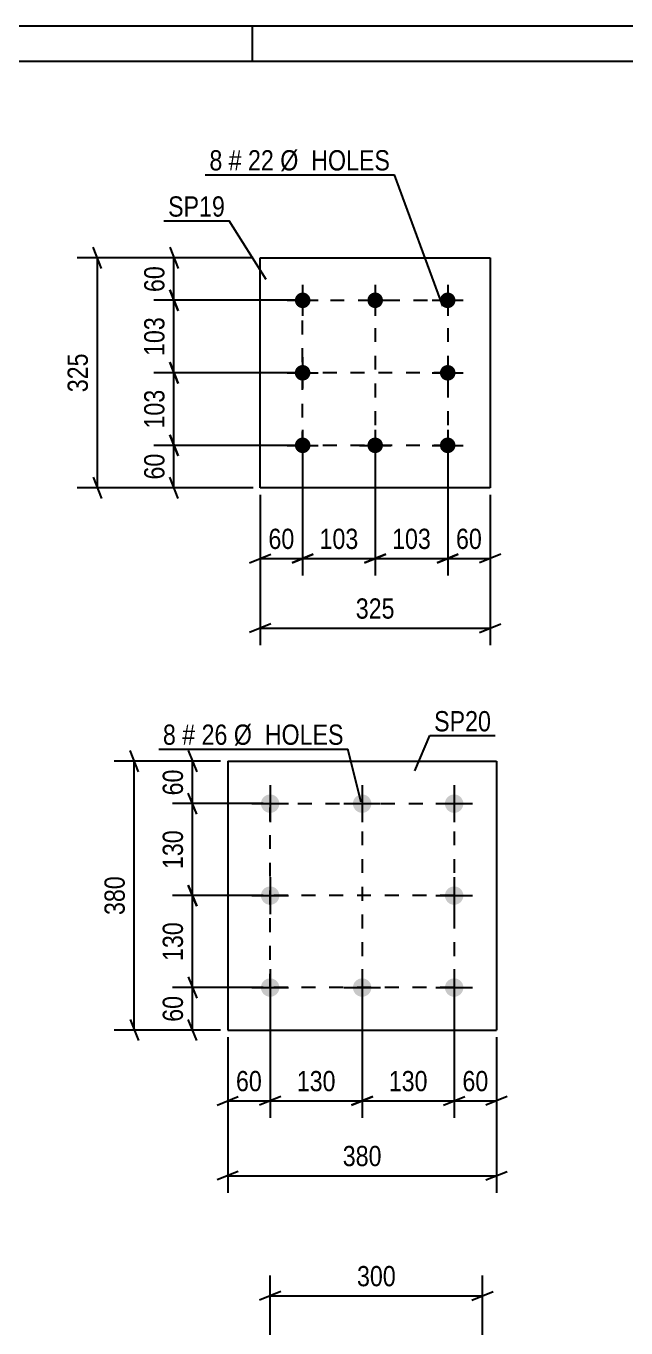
# Model space of a CAD drawing. Header units: millimetres. Extents: x 0 to 841, y 0 to 594.
# Drawn here: x 599 to 683.8, y 410 to 594 of the extents above; entities that cross this region are included whole.
import ezdxf

# ---------------------------------------------------------------- set-up
doc = ezdxf.new("R2010")
doc.units = ezdxf.units.MM
doc.linetypes.add('DXK_LINE_DOT2', pattern=[3.9198, 1.9599, -1.9599])
doc.styles.add('Arial Narrow', font='ARIALN.TTF', dxfattribs={"height": 0.2})

# ---------------------------------------------------------------- blocks, each defined once
blk = doc.blocks.new('Unknown-761545992-1132')
at = {"color": 5, "linetype": 'Continuous'}
for p, q in [((841, 594), (0, 594)), ((631, 589), (631, 594)), ((836, 589), (5, 589))]:
    blk.add_line(p, q, dxfattribs=at)
blk = doc.blocks.new('Part-761545992-16322 - 16321')
at = {"color": 2, "linetype": 'Continuous'}
for p, q in [((632.08, 528.73), (632.08, 561.23)), ((632.08, 561.23), (664.58, 561.23)), ((664.58, 561.23), (664.58, 528.73)), ((664.58, 528.73), (632.08, 528.73))]:
    blk.add_line(p, q, dxfattribs=at)
blk = doc.blocks.new('Bolt-761545992-16323 - 16321')
at = {"linetype": 'Continuous'}
for points in [[(638.08, 556.33, -1), (638.08, 554.13, -1)], [(648.33, 556.33, -1), (648.33, 554.13, -1)], [(658.58, 556.33, -1), (658.58, 554.13, -1)], [(638.08, 546.08, -1), (638.08, 543.88, -1)], [(658.58, 546.08, -1), (658.58, 543.88, -1)], [(638.08, 535.83, -1), (638.08, 533.63, -1)], [(648.33, 535.83, -1), (648.33, 533.63, -1)], [(658.58, 535.83, -1), (658.58, 533.63, -1)]]:
    blk.add_hatch(color=1, dxfattribs=at).paths.add_polyline_path(points)
at = {"color": 1, "linetype": 'Continuous'}
for p, q in [((638.08, 557.43), (638.08, 553.03)), ((648.33, 557.43), (648.33, 553.03)), ((658.58, 557.43), (658.58, 553.03)), ((635.88, 555.23), (640.28, 555.23)), ((646.13, 555.23), (650.53, 555.23)), ((656.38, 555.23), (660.78, 555.23)), ((638.08, 547.18), (638.08, 542.78)), ((658.58, 547.18), (658.58, 542.78)), ((635.88, 544.98), (640.28, 544.98)), ((656.38, 544.98), (660.78, 544.98)), ((638.08, 536.93), (638.08, 532.53)), ((648.33, 536.93), (648.33, 532.53)), ((658.58, 536.93), (658.58, 532.53)), ((635.88, 534.73), (640.28, 534.73)), ((646.13, 534.73), (650.53, 534.73)), ((656.38, 534.73), (660.78, 534.73))]:
    blk.add_line(p, q, dxfattribs=at)
blk = doc.blocks.new('Part-761545992-16331 - 16330')
at = {"color": 2, "linetype": 'Continuous'}
for p, q in [((627.49, 490.08), (627.49, 452.08)), ((627.49, 490.08), (665.49, 490.08)), ((665.49, 490.08), (665.49, 452.08)), ((627.49, 452.08), (665.49, 452.08))]:
    blk.add_line(p, q, dxfattribs=at)
blk = doc.blocks.new('Bolt-761545992-16332 - 16330')
at = {"linetype": 'Continuous'}
for points in [[(633.49, 485.38, -1), (633.49, 482.78, -1)], [(646.49, 485.38, -1), (646.49, 482.78, -1)], [(659.49, 485.38, -1), (659.49, 482.78, -1)], [(633.49, 472.38, -1), (633.49, 469.78, -1)], [(659.49, 472.38, -1), (659.49, 469.78, -1)], [(633.49, 459.38, -1), (633.49, 456.78, -1)], [(646.49, 459.38, -1), (646.49, 456.78, -1)], [(659.49, 459.38, -1), (659.49, 456.78, -1)]]:
    blk.add_hatch(color=1, dxfattribs=at).paths.add_polyline_path(points)
at = {"color": 1, "linetype": 'Continuous'}
for p, q in [((633.49, 486.68), (633.49, 481.48)), ((646.49, 486.68), (646.49, 481.48)), ((659.49, 486.68), (659.49, 481.48)), ((630.89, 484.08), (636.09, 484.08)), ((643.89, 484.08), (649.09, 484.08)), ((656.89, 484.08), (662.09, 484.08)), ((633.49, 473.68), (633.49, 468.48)), ((659.49, 473.68), (659.49, 468.48)), ((630.89, 471.08), (636.09, 471.08)), ((656.89, 471.08), (662.09, 471.08)), ((633.49, 460.68), (633.49, 455.48)), ((646.49, 460.68), (646.49, 455.48)), ((659.49, 460.68), (659.49, 455.48)), ((630.89, 458.08), (636.09, 458.08)), ((643.89, 458.08), (649.09, 458.08)), ((656.89, 458.08), (662.09, 458.08))]:
    blk.add_line(p, q, dxfattribs=at)
blk = doc.blocks.new('Rectangle-761545992-18363 - 16321')
at = {"color": 1, "linetype": 'DXK_LINE_DOT2'}
blk.add_lwpolyline([(638.08, 555.23), (658.58, 555.23), (658.58, 534.73), (638.08, 534.73), (638.08, 555.23)], close=True, dxfattribs=at)
blk = doc.blocks.new('Rectangle-761545992-18324 - 16330')
at = {"color": 1, "linetype": 'DXK_LINE_DOT2'}
blk.add_lwpolyline([(633.49, 484.08), (659.49, 484.08), (659.49, 458.08), (633.49, 458.08), (633.49, 484.08)], close=True, dxfattribs=at)
blk = doc.blocks.new('Line-761545992-18373 - 16321')
at = {"color": 1, "linetype": 'DXK_LINE_DOT2'}
blk.add_line((648.33, 555.23), (648.33, 534.73), dxfattribs=at)
blk = doc.blocks.new('Line-761545992-18334 - 16330')
at = {"color": 1, "linetype": 'DXK_LINE_DOT2'}
blk.add_line((646.49, 484.08), (646.49, 457.98), dxfattribs=at)
blk = doc.blocks.new('Line-761545992-18380 - 16321')
at = {"color": 1, "linetype": 'DXK_LINE_DOT2'}
blk.add_line((658.58, 544.98), (638.08, 544.98), dxfattribs=at)
blk = doc.blocks.new('Line-761545992-18344 - 16330')
at = {"color": 1, "linetype": 'DXK_LINE_DOT2'}
blk.add_line((659.49, 471.08), (633.38, 471.08), dxfattribs=at)
blk = doc.blocks.new('StraightDimension-761545992-16600 - 16321')
at = {"color": 7, "linetype": 'Continuous'}
for p, q in [((658.58, 533.73), (658.58, 516.33)), ((664.58, 527.73), (664.58, 516.33)), ((657.08, 518.13), (660.08, 519.33)), ((666.08, 519.33), (663.08, 518.13)), ((658.58, 518.73), (664.58, 518.73))]:
    blk.add_line(p, q, dxfattribs=at)
at = {"color": 0}
blk.add_wipeout([(664.01, 519.48), (664.01, 523.68), (659.15, 523.68), (659.15, 519.48)], dxfattribs=at)
at = {"color": 3, "style": 'Arial Narrow'}
blk.add_text('60', height=2.863, dxfattribs=at).set_placement((659.75, 520.08))
blk = doc.blocks.new('StraightDimension-761545992-20256 - 16321')
at = {"color": 7, "linetype": 'Continuous'}
for p, q in [((619.3, 556.73), (620.5, 553.73)), ((637.08, 555.23), (617.05, 555.23)), ((619.9, 544.98), (619.9, 555.23)), ((637.08, 544.98), (617.05, 544.98)), ((620.5, 543.48), (619.3, 546.48))]:
    blk.add_line(p, q, dxfattribs=at)
at = {"color": 0}
blk.add_wipeout([(619.15, 553.45), (614.95, 553.45), (614.95, 546.76), (619.15, 546.76)], dxfattribs=at)
at = {"color": 3, "style": 'Arial Narrow'}
blk.add_text('103', height=2.863, rotation=90.0002, dxfattribs=at).set_placement((618.55, 547.36))
blk = doc.blocks.new('StraightDimension-761545992-16580 - 16321')
at = {"color": 7, "linetype": 'Continuous'}
for p, q in [((619.3, 562.73), (620.5, 559.73)), ((631.08, 561.23), (617.05, 561.23)), ((619.9, 555.23), (619.9, 561.23)), ((620.5, 553.73), (619.3, 556.73)), ((637.08, 555.23), (617.05, 555.23))]:
    blk.add_line(p, q, dxfattribs=at)
at = {"color": 0}
blk.add_wipeout([(619.15, 560.66), (614.95, 560.66), (614.95, 555.8), (619.15, 555.8)], dxfattribs=at)
at = {"color": 3, "style": 'Arial Narrow'}
blk.add_text('60', height=2.863, rotation=90.0002, dxfattribs=at).set_placement((618.55, 556.4))
blk = doc.blocks.new('StraightDimension-761545992-16583 - 16321')
at = {"color": 7, "linetype": 'Continuous'}
for p, q in [((619.3, 536.23), (620.5, 533.23)), ((637.08, 534.73), (617.05, 534.73)), ((619.9, 528.73), (619.9, 534.73)), ((620.5, 527.23), (619.3, 530.23)), ((631.08, 528.73), (617.05, 528.73))]:
    blk.add_line(p, q, dxfattribs=at)
at = {"color": 0}
blk.add_wipeout([(619.15, 534.16), (614.95, 534.16), (614.95, 529.3), (619.15, 529.3)], dxfattribs=at)
at = {"color": 3, "style": 'Arial Narrow'}
blk.add_text('60', height=2.863, rotation=90.0002, dxfattribs=at).set_placement((618.55, 529.9))
blk = doc.blocks.new('StraightDimension-761545992-16596 - 16321')
at = {"color": 7, "linetype": 'Continuous'}
for p, q in [((609.68, 559.73), (608.48, 562.73)), ((631.08, 561.23), (606.23, 561.23)), ((609.08, 528.73), (609.08, 561.23)), ((608.48, 530.23), (609.68, 527.23)), ((631.08, 528.73), (606.23, 528.73))]:
    blk.add_line(p, q, dxfattribs=at)
at = {"color": 0}
blk.add_wipeout([(608.33, 548.32), (604.13, 548.32), (604.13, 541.64), (608.33, 541.64)], dxfattribs=at)
at = {"color": 3, "style": 'Arial Narrow'}
blk.add_text('325', height=2.863, rotation=90.0002, dxfattribs=at).set_placement((607.73, 542.24))
blk = doc.blocks.new('StraightDimension-761545992-16603 - 16321')
at = {"color": 7, "linetype": 'Continuous'}
for p, q in [((638.08, 533.73), (638.08, 516.33)), ((632.08, 527.73), (632.08, 516.33)), ((630.58, 518.13), (633.58, 519.33)), ((639.58, 519.33), (636.58, 518.13)), ((632.08, 518.73), (638.08, 518.73))]:
    blk.add_line(p, q, dxfattribs=at)
at = {"color": 0}
blk.add_wipeout([(637.51, 519.48), (637.51, 523.68), (632.65, 523.68), (632.65, 519.48)], dxfattribs=at)
at = {"color": 3, "style": 'Arial Narrow'}
blk.add_text('60', height=2.863, dxfattribs=at).set_placement((633.25, 520.08))
blk = doc.blocks.new('StraightDimension-761545992-16616 - 16321')
at = {"color": 7, "linetype": 'Continuous'}
for p, q in [((632.08, 527.73), (632.08, 506.48)), ((664.58, 527.73), (664.58, 506.48)), ((633.58, 509.48), (630.58, 508.28)), ((632.08, 508.88), (664.58, 508.88)), ((663.08, 508.28), (666.08, 509.48))]:
    blk.add_line(p, q, dxfattribs=at)
at = {"color": 0}
blk.add_wipeout([(651.67, 509.63), (651.67, 513.83), (644.99, 513.83), (644.99, 509.63)], dxfattribs=at)
at = {"color": 3, "style": 'Arial Narrow'}
blk.add_text('325', height=2.863, dxfattribs=at).set_placement((645.59, 510.23))
blk = doc.blocks.new('StraightDimension-761545992-20254 - 16321')
at = {"color": 7, "linetype": 'Continuous'}
for p, q in [((637.08, 544.98), (617.05, 544.98)), ((619.3, 546.48), (620.5, 543.48)), ((619.9, 534.73), (619.9, 544.98)), ((620.5, 533.23), (619.3, 536.23)), ((637.08, 534.73), (617.05, 534.73))]:
    blk.add_line(p, q, dxfattribs=at)
at = {"color": 0}
blk.add_wipeout([(619.15, 543.2), (614.95, 543.2), (614.95, 536.51), (619.15, 536.51)], dxfattribs=at)
at = {"color": 3, "style": 'Arial Narrow'}
blk.add_text('103', height=2.863, rotation=90.0002, dxfattribs=at).set_placement((618.55, 537.11))
blk = doc.blocks.new('StraightDimension-761545992-20258 - 16321')
at = {"color": 7, "linetype": 'Continuous'}
for p, q in [((638.08, 533.73), (638.08, 516.33)), ((648.33, 533.73), (648.33, 516.33)), ((636.58, 518.13), (639.58, 519.33)), ((649.83, 519.33), (646.83, 518.13)), ((638.08, 518.73), (648.33, 518.73))]:
    blk.add_line(p, q, dxfattribs=at)
at = {"color": 0}
blk.add_wipeout([(646.55, 519.48), (646.55, 523.68), (639.87, 523.68), (639.87, 519.48)], dxfattribs=at)
at = {"color": 3, "style": 'Arial Narrow'}
blk.add_text('103', height=2.863, dxfattribs=at).set_placement((640.47, 520.08))
blk = doc.blocks.new('StraightDimension-761545992-20260 - 16321')
at = {"color": 7, "linetype": 'Continuous'}
for p, q in [((648.33, 533.73), (648.33, 516.33)), ((658.58, 533.73), (658.58, 516.33)), ((646.83, 518.13), (649.83, 519.33)), ((660.08, 519.33), (657.08, 518.13)), ((648.33, 518.73), (658.58, 518.73))]:
    blk.add_line(p, q, dxfattribs=at)
at = {"color": 0}
blk.add_wipeout([(656.8, 519.48), (656.8, 523.68), (650.12, 523.68), (650.12, 519.48)], dxfattribs=at)
at = {"color": 3, "style": 'Arial Narrow'}
blk.add_text('103', height=2.863, dxfattribs=at).set_placement((650.72, 520.08))
blk = doc.blocks.new('StraightDimension-761545992-16620 - 16330')
at = {"color": 7, "linetype": 'Continuous'}
for p, q in [((621.92, 491.58), (623.12, 488.58)), ((626.49, 490.08), (619.67, 490.08)), ((622.52, 484.08), (622.52, 490.08)), ((632.49, 484.08), (619.67, 484.08)), ((623.12, 482.58), (621.92, 485.58))]:
    blk.add_line(p, q, dxfattribs=at)
at = {"color": 0}
blk.add_wipeout([(621.77, 489.51), (617.57, 489.51), (617.57, 484.65), (621.77, 484.65)], dxfattribs=at)
at = {"color": 3, "style": 'Arial Narrow'}
blk.add_text('60', height=2.863, rotation=90.0002, dxfattribs=at).set_placement((621.17, 485.25))
blk = doc.blocks.new('StraightDimension-761545992-16623 - 16330')
at = {"color": 7, "linetype": 'Continuous'}
for p, q in [((621.92, 459.58), (623.12, 456.58)), ((632.49, 458.08), (619.67, 458.08)), ((622.52, 452.08), (622.52, 458.08)), ((623.12, 450.58), (621.92, 453.58)), ((626.49, 452.08), (619.67, 452.08))]:
    blk.add_line(p, q, dxfattribs=at)
at = {"color": 0}
blk.add_wipeout([(621.77, 457.51), (617.57, 457.51), (617.57, 452.65), (621.77, 452.65)], dxfattribs=at)
at = {"color": 3, "style": 'Arial Narrow'}
blk.add_text('60', height=2.863, rotation=90.0002, dxfattribs=at).set_placement((621.17, 453.25))
blk = doc.blocks.new('StraightDimension-761545992-16636 - 16330')
at = {"color": 7, "linetype": 'Continuous'}
for p, q in [((614.89, 488.58), (613.69, 491.58)), ((626.49, 490.08), (611.44, 490.08)), ((614.29, 452.08), (614.29, 490.08)), ((613.69, 453.58), (614.89, 450.58)), ((626.49, 452.08), (611.44, 452.08))]:
    blk.add_line(p, q, dxfattribs=at)
at = {"color": 0}
blk.add_wipeout([(613.54, 474.43), (609.34, 474.43), (609.34, 467.74), (613.54, 467.74)], dxfattribs=at)
at = {"color": 3, "style": 'Arial Narrow'}
blk.add_text('380', height=2.863, rotation=90.0002, dxfattribs=at).set_placement((612.94, 468.34))
blk = doc.blocks.new('StraightDimension-761545992-16640 - 16330')
at = {"color": 7, "linetype": 'Continuous'}
for p, q in [((659.49, 457.08), (659.49, 439.68)), ((665.49, 451.08), (665.49, 439.68)), ((657.99, 441.48), (660.99, 442.68)), ((659.49, 442.08), (665.49, 442.08)), ((666.99, 442.68), (663.99, 441.48))]:
    blk.add_line(p, q, dxfattribs=at)
at = {"color": 0}
blk.add_wipeout([(664.92, 442.83), (664.92, 447.03), (660.06, 447.03), (660.06, 442.83)], dxfattribs=at)
at = {"color": 3, "style": 'Arial Narrow'}
blk.add_text('60', height=2.863, dxfattribs=at).set_placement((660.66, 443.43))
blk = doc.blocks.new('StraightDimension-761545992-16643 - 16330')
at = {"color": 7, "linetype": 'Continuous'}
for p, q in [((633.49, 457.08), (633.49, 439.68)), ((627.49, 451.08), (627.49, 439.68)), ((625.99, 441.48), (628.99, 442.68)), ((627.49, 442.08), (633.49, 442.08)), ((634.99, 442.68), (631.99, 441.48))]:
    blk.add_line(p, q, dxfattribs=at)
at = {"color": 0}
blk.add_wipeout([(632.92, 442.83), (632.92, 447.03), (628.06, 447.03), (628.06, 442.83)], dxfattribs=at)
at = {"color": 3, "style": 'Arial Narrow'}
blk.add_text('60', height=2.863, dxfattribs=at).set_placement((628.66, 443.43))
blk = doc.blocks.new('StraightDimension-761545992-16656 - 16330')
at = {"color": 7, "linetype": 'Continuous'}
for p, q in [((627.49, 451.08), (627.49, 429.09)), ((665.49, 451.08), (665.49, 429.09)), ((628.99, 432.09), (625.99, 430.89)), ((627.49, 431.49), (665.49, 431.49)), ((663.99, 430.89), (666.99, 432.09))]:
    blk.add_line(p, q, dxfattribs=at)
at = {"color": 0}
blk.add_wipeout([(649.83, 432.24), (649.83, 436.44), (643.15, 436.44), (643.15, 432.24)], dxfattribs=at)
at = {"color": 3, "style": 'Arial Narrow'}
blk.add_text('380', height=2.863, dxfattribs=at).set_placement((643.75, 432.84))
blk = doc.blocks.new('StraightDimension-761545992-20282 - 16330')
at = {"color": 7, "linetype": 'Continuous'}
for p, q in [((623.12, 469.58), (621.92, 472.58)), ((632.49, 471.08), (619.67, 471.08)), ((622.52, 458.08), (622.52, 471.08)), ((621.92, 459.58), (623.12, 456.58)), ((632.49, 458.08), (619.67, 458.08))]:
    blk.add_line(p, q, dxfattribs=at)
at = {"color": 0}
blk.add_wipeout([(621.77, 467.93), (617.57, 467.93), (617.57, 461.24), (621.77, 461.24)], dxfattribs=at)
at = {"color": 3, "style": 'Arial Narrow'}
blk.add_text('130', height=2.863, rotation=90.0002, dxfattribs=at).set_placement((621.17, 461.84))
blk = doc.blocks.new('StraightDimension-761545992-20284 - 16330')
at = {"color": 7, "linetype": 'Continuous'}
for p, q in [((632.49, 484.08), (619.67, 484.08)), ((623.12, 482.58), (621.92, 485.58)), ((622.52, 471.08), (622.52, 484.08)), ((621.92, 472.58), (623.12, 469.58)), ((632.49, 471.08), (619.67, 471.08))]:
    blk.add_line(p, q, dxfattribs=at)
at = {"color": 0}
blk.add_wipeout([(621.77, 480.93), (617.57, 480.93), (617.57, 474.24), (621.77, 474.24)], dxfattribs=at)
at = {"color": 3, "style": 'Arial Narrow'}
blk.add_text('130', height=2.863, rotation=90.0002, dxfattribs=at).set_placement((621.17, 474.84))
blk = doc.blocks.new('StraightDimension-761545992-20304 - 16330')
at = {"color": 7, "linetype": 'Continuous'}
for p, q in [((633.49, 457.08), (633.49, 439.68)), ((646.49, 457.08), (646.49, 439.68)), ((634.99, 442.68), (631.99, 441.48)), ((633.49, 442.08), (646.49, 442.08)), ((644.99, 441.48), (647.99, 442.68))]:
    blk.add_line(p, q, dxfattribs=at)
at = {"color": 0}
blk.add_wipeout([(643.33, 442.83), (643.33, 447.03), (636.65, 447.03), (636.65, 442.83)], dxfattribs=at)
at = {"color": 3, "style": 'Arial Narrow'}
blk.add_text('130', height=2.863, dxfattribs=at).set_placement((637.25, 443.43))
blk = doc.blocks.new('StraightDimension-761545992-20306 - 16330')
at = {"color": 7, "linetype": 'Continuous'}
for p, q in [((646.49, 457.08), (646.49, 439.68)), ((659.49, 457.08), (659.49, 439.68)), ((647.99, 442.68), (644.99, 441.48)), ((646.49, 442.08), (659.49, 442.08)), ((657.99, 441.48), (660.99, 442.68))]:
    blk.add_line(p, q, dxfattribs=at)
at = {"color": 0}
blk.add_wipeout([(656.33, 442.83), (656.33, 447.03), (649.65, 447.03), (649.65, 442.83)], dxfattribs=at)
at = {"color": 3, "style": 'Arial Narrow'}
blk.add_text('130', height=2.863, dxfattribs=at).set_placement((650.25, 443.43))
blk = doc.blocks.new('StraightDimension-761545992-16692 - 16349')
at = {"color": 7, "linetype": 'Continuous'}
for p, q in [((633.5, 396.39), (633.5, 417.36)), ((663.5, 396.39), (663.5, 417.36)), ((635, 415.11), (632, 413.91)), ((633.5, 414.51), (663.5, 414.51)), ((662, 413.91), (665, 415.11))]:
    blk.add_line(p, q, dxfattribs=at)
at = {"color": 0}
blk.add_wipeout([(651.84, 415.26), (651.84, 419.46), (645.16, 419.46), (645.16, 415.26)], dxfattribs=at)
at = {"color": 3, "style": 'Arial Narrow'}
blk.add_text('300', height=2.863, dxfattribs=at).set_placement((645.76, 415.86))
blk = doc.blocks.new('Mark-761545992-16992 - 16321')
at = {"color": 0}
blk.add_wipeout([(627.11, 567.06), (627.11, 570.06), (619.07, 570.06), (619.07, 567.06)], dxfattribs=at)
blk.add_wipeout([(627.11, 567.06), (627.11, 570.06), (619.07, 570.06), (619.07, 567.06)], dxfattribs=at)
at = {"color": 30, "linetype": 'Continuous'}
for p in [(618.47, 566.46), (632.92, 558.19)]:
    blk.add_line(p, (627.71, 566.46), dxfattribs=at)
at = {"color": 3, "style": 'Arial Narrow'}
blk.add_text('SP19', height=2.863, dxfattribs=at).set_placement((619.07, 567.06))
blk = doc.blocks.new('Mark-761545992-16995 - 16321')
at = {"color": 0}
blk.add_wipeout([(626.73, 573.59), (626.73, 576.59), (624.91, 576.59), (624.91, 573.59)], dxfattribs=at)
blk.add_wipeout([(626.73, 573.59), (626.73, 576.59), (624.91, 576.59), (624.91, 573.59)], dxfattribs=at)
at = {"color": 3, "style": 'Arial Narrow'}
blk.add_text('8', height=2.86, dxfattribs=at).set_placement((624.91, 573.59))
at = {"color": 0}
blk.add_wipeout([(629.46, 573.59), (629.46, 576.59), (627.63, 576.59), (627.63, 573.59)], dxfattribs=at)
blk.add_wipeout([(629.46, 573.59), (629.46, 576.59), (627.63, 576.59), (627.63, 573.59)], dxfattribs=at)
blk.add_wipeout([(634.02, 573.59), (634.02, 576.59), (630.36, 576.59), (630.36, 573.59)], dxfattribs=at)
blk.add_wipeout([(634.02, 573.59), (634.02, 576.59), (630.36, 576.59), (630.36, 573.59)], dxfattribs=at)
at = {"color": 3, "style": 'Arial Narrow'}
for s, height, p in [('#', 2.86, (627.63, 573.59)), ('22', 2.863, (630.36, 573.59))]:
    blk.add_text(s, height=height, dxfattribs=at).set_placement(p)
at = {"color": 0}
blk.add_wipeout([(650.45, 573.59), (650.45, 576.59), (634.92, 576.59), (634.92, 573.59)], dxfattribs=at)
blk.add_wipeout([(650.45, 573.59), (650.45, 576.59), (634.92, 576.59), (634.92, 573.59)], dxfattribs=at)
at = {"color": 7, "linetype": 'Continuous'}
for p in [(624.31, 572.99), (657.89, 554.41)]:
    blk.add_line(p, (651.05, 572.99), dxfattribs=at)
at = {"color": 3, "style": 'Arial Narrow'}
blk.add_text('Ø  HOLES', height=2.863, dxfattribs=at).set_placement((634.92, 573.59))
blk = doc.blocks.new('Mark-761545992-16999 - 16330')
at = {"color": 0}
blk.add_wipeout([(620.17, 492.4), (620.17, 495.4), (618.34, 495.4), (618.34, 492.4)], dxfattribs=at)
blk.add_wipeout([(620.17, 492.4), (620.17, 495.4), (618.34, 495.4), (618.34, 492.4)], dxfattribs=at)
at = {"color": 3, "style": 'Arial Narrow'}
blk.add_text('8', height=2.86, dxfattribs=at).set_placement((618.34, 492.4))
at = {"color": 0}
blk.add_wipeout([(622.9, 492.4), (622.9, 495.4), (621.07, 495.4), (621.07, 492.4)], dxfattribs=at)
blk.add_wipeout([(622.9, 492.4), (622.9, 495.4), (621.07, 495.4), (621.07, 492.4)], dxfattribs=at)
blk.add_wipeout([(627.46, 492.4), (627.46, 495.4), (623.8, 495.4), (623.8, 492.4)], dxfattribs=at)
blk.add_wipeout([(627.46, 492.4), (627.46, 495.4), (623.8, 495.4), (623.8, 492.4)], dxfattribs=at)
at = {"color": 3, "style": 'Arial Narrow'}
for s, height, p in [('#', 2.86, (621.07, 492.4)), ('26', 2.863, (623.8, 492.4))]:
    blk.add_text(s, height=height, dxfattribs=at).set_placement(p)
at = {"color": 0}
blk.add_wipeout([(643.88, 492.4), (643.88, 495.4), (628.36, 495.4), (628.36, 492.4)], dxfattribs=at)
blk.add_wipeout([(643.88, 492.4), (643.88, 495.4), (628.36, 495.4), (628.36, 492.4)], dxfattribs=at)
at = {"color": 7, "linetype": 'Continuous'}
for p in [(617.74, 491.8), (646.35, 484.27)]:
    blk.add_line(p, (644.48, 491.8), dxfattribs=at)
at = {"color": 3, "style": 'Arial Narrow'}
blk.add_text('Ø  HOLES', height=2.863, dxfattribs=at).set_placement((628.36, 492.4))
blk = doc.blocks.new('Mark-761545992-16996 - 16330')
at = {"color": 0}
blk.add_wipeout([(664.7, 494.3), (664.7, 497.3), (656.66, 497.3), (656.66, 494.3)], dxfattribs=at)
blk.add_wipeout([(664.7, 494.3), (664.7, 497.3), (656.66, 497.3), (656.66, 494.3)], dxfattribs=at)
at = {"color": 30, "linetype": 'Continuous'}
for p, q in [((653.95, 488.7), (656.06, 493.7)), ((656.06, 493.7), (665.3, 493.7))]:
    blk.add_line(p, q, dxfattribs=at)
at = {"color": 3, "style": 'Arial Narrow'}
blk.add_text('SP20', height=2.863, dxfattribs=at).set_placement((656.66, 494.3))

msp = doc.modelspace()

# ---------------------------------------------------------------- block references
for name in ['Unknown-761545992-1132', 'Part-761545992-16322 - 16321', 'Bolt-761545992-16323 - 16321', 'Rectangle-761545992-18363 - 16321', 'Line-761545992-18373 - 16321', 'Line-761545992-18380 - 16321', 'Part-761545992-16331 - 16330', 'Bolt-761545992-16332 - 16330', 'Rectangle-761545992-18324 - 16330', 'Line-761545992-18334 - 16330', 'Line-761545992-18344 - 16330']:
    msp.add_blockref(name, (0, 0))

# ---------------------------------------------------------------- next in the draw order: block references
for name in ['StraightDimension-761545992-20256 - 16321', 'StraightDimension-761545992-16583 - 16321', 'StraightDimension-761545992-16600 - 16321', 'Mark-761545992-16996 - 16330', 'StraightDimension-761545992-16620 - 16330', 'StraightDimension-761545992-16623 - 16330', 'StraightDimension-761545992-16640 - 16330', 'StraightDimension-761545992-16692 - 16349']:
    msp.add_blockref(name, (0, 0))

# ---------------------------------------------------------------- next in the draw order: block references
for name in ['StraightDimension-761545992-16580 - 16321', 'StraightDimension-761545992-16636 - 16330']:
    msp.add_blockref(name, (0, 0))

# ---------------------------------------------------------------- next in the draw order: block references
for name in ['StraightDimension-761545992-16596 - 16321', 'StraightDimension-761545992-16643 - 16330']:
    msp.add_blockref(name, (0, 0))

# ---------------------------------------------------------------- next in the draw order: block references
for name in ['Mark-761545992-16992 - 16321', 'StraightDimension-761545992-16603 - 16321', 'StraightDimension-761545992-20282 - 16330', 'StraightDimension-761545992-16656 - 16330']:
    msp.add_blockref(name, (0, 0))

# ---------------------------------------------------------------- next in the draw order: block references
for name in ['Mark-761545992-16995 - 16321', 'StraightDimension-761545992-20254 - 16321', 'StraightDimension-761545992-16616 - 16321', 'StraightDimension-761545992-20284 - 16330', 'StraightDimension-761545992-20304 - 16330']:
    msp.add_blockref(name, (0, 0))

# ---------------------------------------------------------------- next in the draw order: block references
for name in ['StraightDimension-761545992-20258 - 16321', 'Mark-761545992-16999 - 16330', 'StraightDimension-761545992-20306 - 16330']:
    msp.add_blockref(name, (0, 0))

# ---------------------------------------------------------------- next in the draw order: block references
msp.add_blockref('StraightDimension-761545992-20260 - 16321', (0, 0))

doc.saveas('drawing.dxf')
